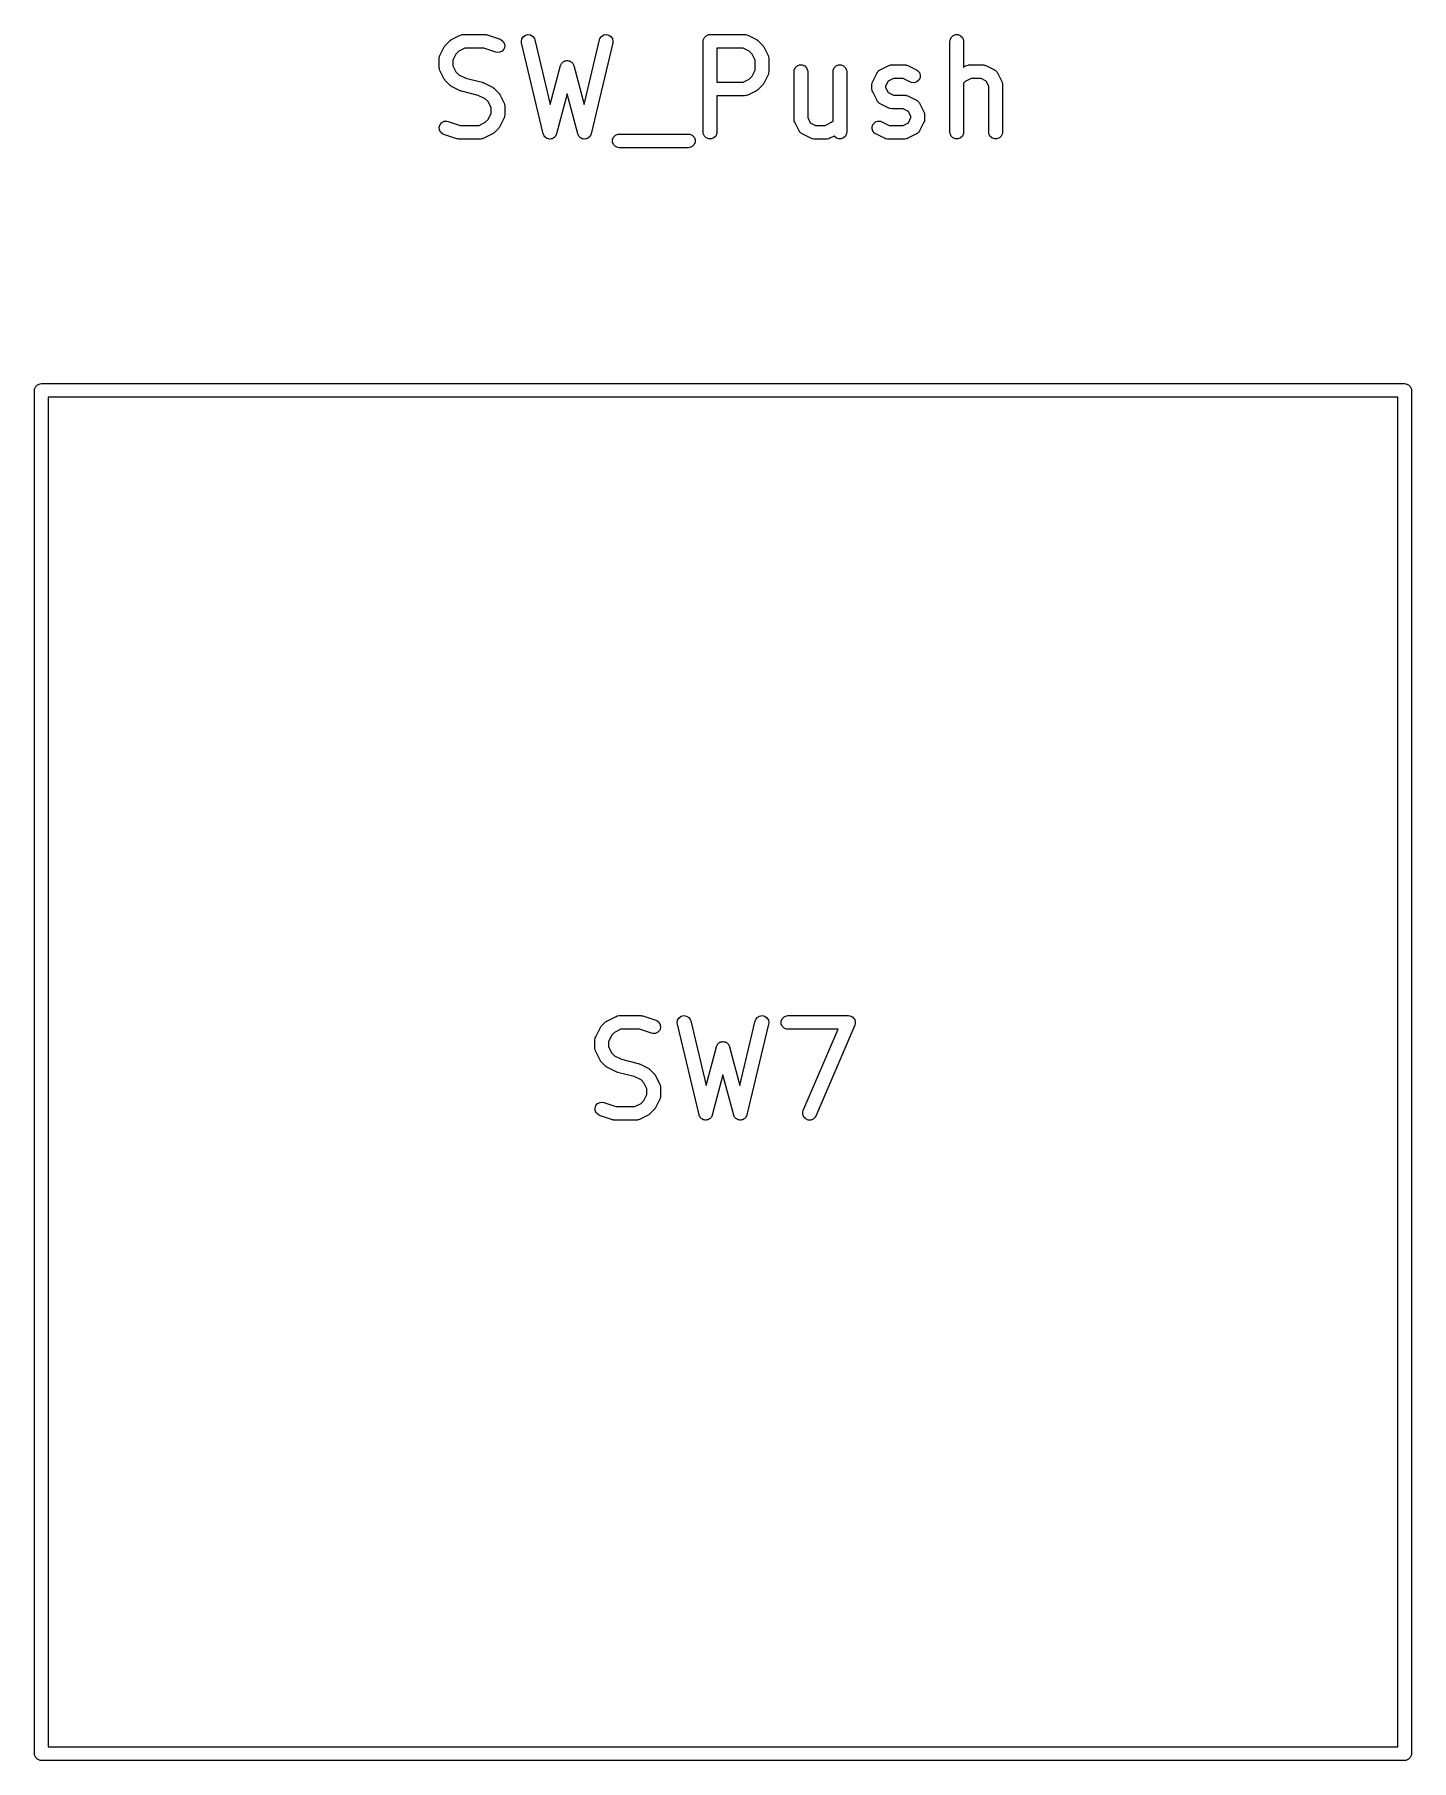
# Model space of a CAD drawing. Header units: millimetres. Extents: x 100.1 to 179.9, y -189 to -95.3.
# Drawn here: x 132.42 to 147.57, y -161.62 to -142.63 of the extents above; entities that cross this region are included whole.
import ezdxf

# ---------------------------------------------------------------- set-up
doc = ezdxf.new("R2010")
doc.units = ezdxf.units.MM
doc.layers.add('F.Fab', color=9, linetype='CONTINUOUS', true_color=0xafafaf)

msp = doc.modelspace()

# ---------------------------------------------------------------- linework, layer by layer
at = {"layer": 'F.Fab', "linetype": 'CONTINUOUS'}
for p, q in [((136.885299, -142.866754), (136.932918, -142.771516)), ((136.932918, -142.771516), (136.936882, -142.765216)), ((136.936882, -142.765216), (136.93764, -142.763389)), ((136.93764, -142.763389), (136.939328, -142.761332)), ((136.939328, -142.761332), (136.94075, -142.759073)), ((136.94075, -142.759073), (136.942248, -142.757773)), ((136.942248, -142.757773), (136.946967, -142.752024)), ((136.946967, -142.752024), (136.994586, -142.704405)), ((136.994586, -142.704405), (137.000335, -142.699686)), ((137.000335, -142.699686), (137.001635, -142.698188)), ((137.001635, -142.698188), (137.003894, -142.696766)), ((137.003894, -142.696766), (137.005951, -142.695078)), ((137.005951, -142.695078), (137.007778, -142.69432)), ((137.007778, -142.69432), (137.014078, -142.690356)), ((137.014078, -142.690356), (137.109316, -142.642737)), ((137.160562, -142.784819), (137.092046, -142.819077)), ((137.109316, -142.642737), (137.123047, -142.637482)), ((137.123047, -142.637482), (137.125736, -142.63729)), ((137.125736, -142.63729), (137.128225, -142.63626)), ((137.128225, -142.63626), (137.142857, -142.634819)), ((137.142857, -142.634819), (137.380952, -142.634819)), ((137.368782, -142.784819), (137.160562, -142.784819)), ((137.500091, -142.828589), (137.368782, -142.784819)), ((137.380952, -142.634819), (137.388357, -142.635548)), ((137.388357, -142.635548), (137.390332, -142.635408)), ((137.390332, -142.635408), (137.392929, -142.635998)), ((137.392929, -142.635998), (137.395584, -142.63626)), ((137.395584, -142.63626), (137.397415, -142.637018)), ((137.397415, -142.637018), (137.404669, -142.638668)), ((137.404669, -142.638668), (137.547526, -142.686287)), ((137.547526, -142.686287), (137.560951, -142.692281)), ((137.560951, -142.692281), (137.583058, -142.711455)), ((137.588966, -142.79458), (137.569792, -142.816688)), ((137.583058, -142.711455), (137.596145, -142.737628)), ((137.59822, -142.766818), (137.588966, -142.79458)), ((137.596145, -142.737628), (137.59822, -142.766818)), ((137.782195, -142.712623), (137.786828, -142.683728)), ((137.784183, -142.727191), (137.782195, -142.712623)), ((138.022278, -143.727191), (137.784183, -142.727191)), ((137.786828, -142.683728), (137.802164, -142.658806)), ((137.802164, -142.658806), (137.825871, -142.641649)), ((137.825871, -142.641649), (137.854339, -142.634871)), ((137.854339, -142.634871), (137.883234, -142.639504)), ((137.883234, -142.639504), (137.908156, -142.65484)), ((137.908156, -142.65484), (137.925313, -142.678547)), ((137.925313, -142.678547), (137.930103, -142.692447)), ((137.930103, -142.692447), (138.099354, -143.403303)), ((138.472073, -143.403303), (138.641326, -142.692448)), ((138.787246, -142.727191), (138.54915, -143.727191)), ((138.641326, -142.692448), (138.646116, -142.678547)), ((138.646116, -142.678547), (138.663273, -142.65484)), ((138.663273, -142.65484), (138.688195, -142.639504)), ((138.688195, -142.639504), (138.71709, -142.634871)), ((138.71709, -142.634871), (138.745558, -142.64165)), ((138.745558, -142.64165), (138.769265, -142.658806)), ((138.769265, -142.658806), (138.784601, -142.683728)), ((138.784601, -142.683728), (138.789234, -142.712623)), ((138.789234, -142.712623), (138.787246, -142.727191)), ((139.782143, -142.709819), (139.783584, -142.695187)), ((139.782143, -143.709819), (139.782143, -142.709819)), ((139.783584, -142.695187), (139.794783, -142.668151)), ((139.794783, -142.668151), (139.815475, -142.647459)), ((139.815475, -142.647459), (139.842511, -142.63626)), ((139.842511, -142.63626), (139.857143, -142.634819)), ((139.857143, -142.634819), (140.238095, -142.634819)), ((140.22039, -142.784819), (139.932143, -142.784819)), ((139.932143, -142.784819), (139.932143, -143.158628)), ((140.288906, -142.819077), (140.22039, -142.784819)), ((140.238095, -142.634819), (140.252727, -142.63626)), ((140.252727, -142.63626), (140.255216, -142.637291)), ((140.255216, -142.637291), (140.257904, -142.637482)), ((140.257904, -142.637482), (140.271636, -142.642737)), ((140.271636, -142.642737), (140.366874, -142.690356)), ((140.366874, -142.690356), (140.373173, -142.69432)), ((140.373173, -142.69432), (140.375001, -142.695078)), ((140.375001, -142.695078), (140.377057, -142.696766)), ((140.377057, -142.696766), (140.379317, -142.698188)), ((140.379317, -142.698188), (140.380616, -142.699686)), ((140.380616, -142.699686), (140.386366, -142.704405)), ((140.386366, -142.704405), (140.433985, -142.752024)), ((140.433985, -142.752024), (140.438703, -142.757773)), ((140.438703, -142.757773), (140.440202, -142.759073)), ((140.440202, -142.759073), (140.441623, -142.761332)), ((140.441623, -142.761332), (140.443312, -142.763389)), ((140.443312, -142.763389), (140.444069, -142.765216)), ((140.444069, -142.765216), (140.448034, -142.771516)), ((140.448034, -142.771516), (140.495653, -142.866754)), ((142.496429, -142.709819), (142.49787, -142.695187)), ((142.496429, -143.709819), (142.496429, -142.709819)), ((142.49787, -142.695187), (142.509069, -142.668151)), ((142.509069, -142.668151), (142.529761, -142.647459)), ((142.529761, -142.647459), (142.556797, -142.63626)), ((142.556797, -142.63626), (142.586061, -142.63626)), ((142.586061, -142.63626), (142.613097, -142.647459)), ((142.613097, -142.647459), (142.633789, -142.668151)), ((142.633789, -142.668151), (142.644988, -142.695187)), ((142.644988, -142.695187), (142.646429, -142.709819)), ((142.646429, -142.709819), (142.646429, -142.993228)), ((136.877381, -142.900295), (136.878822, -142.885663)), ((136.877381, -142.995533), (136.877381, -142.900295)), ((136.878822, -143.010165), (136.877381, -142.995533)), ((136.878822, -142.885663), (136.879853, -142.883173)), ((136.879853, -142.883173), (136.880044, -142.880486)), ((136.880044, -142.880486), (136.885299, -142.866754)), ((137.061639, -142.849484), (137.027381, -142.918)), ((137.027381, -142.918), (137.027381, -142.977828)), ((137.027381, -142.977828), (137.061639, -143.046344)), ((137.092046, -142.819077), (137.061639, -142.849484)), ((137.514428, -142.831849), (137.500091, -142.828589)), ((137.543618, -142.829774), (137.514428, -142.831849)), ((137.569792, -142.816688), (137.543618, -142.829774)), ((138.099354, -143.403303), (138.213246, -142.976208)), ((138.213246, -142.976208), (138.214531, -142.972779)), ((138.214531, -142.972779), (138.214723, -142.97134)), ((138.214723, -142.97134), (138.215712, -142.96963)), ((138.215712, -142.96963), (138.218409, -142.962441)), ((138.218409, -142.962441), (138.224426, -142.95458)), ((138.224426, -142.95458), (138.229385, -142.946015)), ((138.229385, -142.946015), (138.233242, -142.943062)), ((138.233242, -142.943062), (138.236196, -142.939204)), ((138.236196, -142.939204), (138.244763, -142.934243)), ((138.244763, -142.934243), (138.252623, -142.928228)), ((138.252623, -142.928228), (138.257315, -142.926976)), ((138.257315, -142.926976), (138.261521, -142.924542)), ((138.261521, -142.924542), (138.271338, -142.923237)), ((138.271338, -142.923237), (138.280899, -142.920688)), ((138.280899, -142.920688), (138.285711, -142.921327)), ((138.285711, -142.921327), (138.29053, -142.920687)), ((138.29053, -142.920687), (138.3001, -142.923239)), ((138.3001, -142.923239), (138.309907, -142.924542)), ((138.309907, -142.924542), (138.314108, -142.926974)), ((138.314108, -142.926974), (138.318805, -142.928227)), ((138.318805, -142.928227), (138.326667, -142.934245)), ((138.326667, -142.934245), (138.335232, -142.939204)), ((138.335232, -142.939204), (138.338184, -142.943061)), ((138.338184, -142.943061), (138.342043, -142.946015)), ((138.342043, -142.946015), (138.347004, -142.954583)), ((138.347004, -142.954583), (138.353019, -142.962442)), ((138.353019, -142.962442), (138.355713, -142.969626)), ((138.355713, -142.969626), (138.356705, -142.971339)), ((138.356705, -142.971339), (138.356896, -142.97278)), ((138.356896, -142.97278), (138.358182, -142.976208)), ((138.358182, -142.976208), (138.472073, -143.403303)), ((140.319313, -142.849484), (140.288906, -142.819077)), ((140.353571, -142.918), (140.319313, -142.849484)), ((140.353571, -143.025447), (140.353571, -142.918)), ((140.495653, -142.866754), (140.500908, -142.880485)), ((140.500908, -142.880485), (140.501099, -142.883174)), ((140.501099, -142.883174), (140.50213, -142.885663)), ((140.50213, -142.885663), (140.503571, -142.900295)), ((140.503571, -142.900295), (140.503571, -143.043152)), ((140.794783, -143.001484), (140.815475, -142.980792)), ((140.815475, -142.980792), (140.842511, -142.969593)), ((140.842511, -142.969593), (140.871775, -142.969593)), ((140.871775, -142.969593), (140.898811, -142.980792)), ((140.898811, -142.980792), (140.919503, -143.001484)), ((141.223354, -143.001484), (141.244046, -142.980792)), ((141.244046, -142.980792), (141.271082, -142.969593)), ((141.271082, -142.969593), (141.300346, -142.969593)), ((141.300346, -142.969593), (141.327382, -142.980792)), ((141.327382, -142.980792), (141.348074, -143.001484)), ((141.728364, -143.023689), (141.823602, -142.97607)), ((141.823602, -142.97607), (141.837333, -142.970815)), ((141.837333, -142.970815), (141.840022, -142.970623)), ((141.840022, -142.970623), (141.842511, -142.969593)), ((141.842511, -142.969593), (141.857143, -142.968152)), ((141.857143, -142.968152), (142, -142.968152)), ((142, -142.968152), (142.014632, -142.969593)), ((142.014632, -142.969593), (142.017121, -142.970624)), ((142.017121, -142.970624), (142.019809, -142.970815)), ((142.019809, -142.970815), (142.033541, -142.97607)), ((142.033541, -142.97607), (142.128779, -143.023689)), ((142.646429, -142.993228), (142.680745, -142.97607)), ((142.680745, -142.97607), (142.694476, -142.970815)), ((142.694476, -142.970815), (142.697165, -142.970623)), ((142.697165, -142.970623), (142.699654, -142.969593)), ((142.699654, -142.969593), (142.714286, -142.968152)), ((142.714286, -142.968152), (142.857143, -142.968152)), ((142.857143, -142.968152), (142.871775, -142.969593)), ((142.871775, -142.969593), (142.874264, -142.970624)), ((142.874264, -142.970624), (142.876952, -142.970815)), ((142.876952, -142.970815), (142.890684, -142.97607)), ((142.890684, -142.97607), (142.985922, -143.023689)), ((136.879853, -143.012654), (136.878822, -143.010165)), ((136.880044, -143.015342), (136.879853, -143.012654)), ((136.885299, -143.029074), (136.880044, -143.015342)), ((136.932918, -143.124312), (136.885299, -143.029074)), ((136.936882, -143.130611), (136.932918, -143.124312)), ((136.93764, -143.132439), (136.936882, -143.130611)), ((136.939328, -143.134495), (136.93764, -143.132439)), ((136.94075, -143.136755), (136.939328, -143.134495)), ((136.942248, -143.138054), (136.94075, -143.136755)), ((136.946967, -143.143804), (136.942248, -143.138054)), ((136.994586, -143.191423), (136.946967, -143.143804)), ((137.061639, -143.046344), (137.092046, -143.076751)), ((137.092046, -143.076751), (137.169033, -143.115244)), ((137.169033, -143.115244), (137.351523, -143.160867)), ((137.351523, -143.160867), (137.352602, -143.161252)), ((137.352602, -143.161252), (137.353142, -143.161291)), ((137.353142, -143.161291), (137.359223, -143.163618)), ((137.359223, -143.163618), (137.365369, -143.165814)), ((137.365369, -143.165814), (137.365804, -143.166136)), ((137.365804, -143.166136), (137.366874, -143.166546)), ((137.366874, -143.166546), (137.462112, -143.214165)), ((139.932143, -143.158628), (140.22039, -143.158628)), ((140.22039, -143.158628), (140.288906, -143.12437)), ((140.288906, -143.12437), (140.319313, -143.093963)), ((140.319313, -143.093963), (140.353571, -143.025447)), ((140.438703, -143.185673), (140.433985, -143.191423)), ((140.440202, -143.184374), (140.438703, -143.185673)), ((140.441623, -143.182114), (140.440202, -143.184374)), ((140.443312, -143.180058), (140.441623, -143.182114)), ((140.444069, -143.17823), (140.443312, -143.180058)), ((140.448034, -143.171931), (140.444069, -143.17823)), ((140.495653, -143.076693), (140.448034, -143.171931)), ((140.500908, -143.062962), (140.495653, -143.076693)), ((140.501099, -143.060272), (140.500908, -143.062962)), ((140.50213, -143.057784), (140.501099, -143.060272)), ((140.503571, -143.043152), (140.50213, -143.057784)), ((140.782143, -143.043152), (140.783584, -143.02852)), ((140.782143, -143.566961), (140.782143, -143.043152)), ((140.783584, -143.02852), (140.794783, -143.001484)), ((140.919503, -143.001484), (140.930702, -143.02852)), ((140.930702, -143.02852), (140.932143, -143.043152)), ((140.932143, -143.043152), (140.932143, -143.549256)), ((141.210714, -143.043152), (141.212155, -143.02852)), ((141.210714, -143.583514), (141.210714, -143.043152)), ((141.212155, -143.02852), (141.223354, -143.001484)), ((141.348074, -143.001484), (141.359273, -143.02852)), ((141.359273, -143.02852), (141.360714, -143.043152)), ((141.360714, -143.043152), (141.360714, -143.709819)), ((141.639286, -143.186009), (141.640727, -143.171377)), ((141.640727, -143.171377), (141.641758, -143.168887)), ((141.641758, -143.168887), (141.641949, -143.1662)), ((141.641949, -143.1662), (141.647204, -143.152468)), ((141.647204, -143.152468), (141.694823, -143.05723)), ((141.694823, -143.05723), (141.696363, -143.054782)), ((141.696363, -143.054782), (141.696748, -143.053629)), ((141.696748, -143.053629), (141.697993, -143.052192)), ((141.697993, -143.052192), (141.702655, -143.044787)), ((141.702655, -143.044787), (141.709759, -143.038625)), ((141.709759, -143.038625), (141.715921, -143.031521)), ((141.715921, -143.031521), (141.723326, -143.026859)), ((141.723326, -143.026859), (141.724763, -143.025614)), ((141.724763, -143.025614), (141.725916, -143.025229)), ((141.725916, -143.025229), (141.728364, -143.023689)), ((141.817806, -143.146672), (141.789286, -143.203714)), ((141.874848, -143.118152), (141.817806, -143.146672)), ((141.982295, -143.118152), (141.874848, -143.118152)), ((142.061697, -143.157853), (141.982295, -143.118152)), ((142.075428, -143.163108), (142.061697, -143.157853)), ((142.104618, -143.165182), (142.075428, -143.163108)), ((142.13238, -143.155928), (142.104618, -143.165182)), ((142.128779, -143.023689), (142.141222, -143.031521)), ((142.154487, -143.136755), (142.13238, -143.155928)), ((142.141222, -143.031521), (142.160395, -143.053629)), ((142.167575, -143.11058), (142.154487, -143.136755)), ((142.160395, -143.053629), (142.169649, -143.08139)), ((142.169649, -143.08139), (142.167575, -143.11058)), ((142.663475, -143.15241), (142.646429, -143.169456)), ((142.646429, -143.169456), (142.646429, -143.709819)), ((142.731991, -143.118152), (142.663475, -143.15241)), ((142.839438, -143.118152), (142.731991, -143.118152)), ((142.896479, -143.146672), (142.839438, -143.118152)), ((142.925, -143.203714), (142.896479, -143.146672)), ((142.985922, -143.023689), (142.988369, -143.025229)), ((142.988369, -143.025229), (142.989523, -143.025614)), ((142.989523, -143.025614), (142.990959, -143.026859)), ((142.990959, -143.026859), (142.998365, -143.031521)), ((142.998365, -143.031521), (143.004526, -143.038625)), ((143.004526, -143.038625), (143.011631, -143.044787)), ((143.011631, -143.044787), (143.016292, -143.052192)), ((143.016292, -143.052192), (143.017538, -143.053629)), ((143.017538, -143.053629), (143.017922, -143.054782)), ((143.017922, -143.054782), (143.019463, -143.05723)), ((143.019463, -143.05723), (143.067082, -143.152468)), ((143.067082, -143.152468), (143.072337, -143.166199)), ((143.072337, -143.166199), (143.072528, -143.168888)), ((143.072528, -143.168888), (143.073559, -143.171377)), ((143.073559, -143.171377), (143.075, -143.186009)), ((137.000335, -143.196141), (136.994586, -143.191423)), ((137.001635, -143.19764), (137.000335, -143.196141)), ((137.003894, -143.199061), (137.001635, -143.19764)), ((137.005951, -143.20075), (137.003894, -143.199061)), ((137.007778, -143.201507), (137.005951, -143.20075)), ((137.014078, -143.205472), (137.007778, -143.201507)), ((137.109316, -143.253091), (137.014078, -143.205472)), ((137.110385, -143.2535), (137.109316, -143.253091)), ((137.110821, -143.253823), (137.110385, -143.2535)), ((137.116957, -143.256015), (137.110821, -143.253823)), ((137.123047, -143.258346), (137.116957, -143.256015)), ((137.123587, -143.258384), (137.123047, -143.258346)), ((137.124667, -143.25877), (137.123587, -143.258384)), ((137.307157, -143.304392), (137.124667, -143.25877)), ((137.384144, -143.342886), (137.307157, -143.304392)), ((137.414551, -143.373293), (137.384144, -143.342886)), ((137.448809, -143.441809), (137.414551, -143.373293)), ((137.462112, -143.214165), (137.468411, -143.218129)), ((137.468411, -143.218129), (137.470239, -143.218887)), ((137.470239, -143.218887), (137.472295, -143.220575)), ((137.472295, -143.220575), (137.474555, -143.221997)), ((137.474555, -143.221997), (137.475854, -143.223495)), ((137.475854, -143.223495), (137.481604, -143.228214)), ((137.481604, -143.228214), (137.529223, -143.275833)), ((137.529223, -143.275833), (137.533941, -143.281582)), ((137.533941, -143.281582), (137.53544, -143.282882)), ((137.53544, -143.282882), (137.536861, -143.285141)), ((137.536861, -143.285141), (137.53855, -143.287198)), ((137.53855, -143.287198), (137.539307, -143.289025)), ((137.539307, -143.289025), (137.543272, -143.295325)), ((137.543272, -143.295325), (137.590891, -143.390563)), ((138.285713, -143.286613), (138.167706, -143.729144)), ((138.403722, -143.729144), (138.285713, -143.286613)), ((140.238095, -143.308628), (139.932143, -143.308628)), ((139.932143, -143.308628), (139.932143, -143.709819)), ((140.252727, -143.307187), (140.238095, -143.308628)), ((140.255216, -143.306155), (140.252727, -143.307187)), ((140.257904, -143.305965), (140.255216, -143.306155)), ((140.271636, -143.30071), (140.257904, -143.305965)), ((140.366874, -143.253091), (140.271636, -143.30071)), ((140.373173, -143.249126), (140.366874, -143.253091)), ((140.375001, -143.248369), (140.373173, -143.249126)), ((140.377057, -143.24668), (140.375001, -143.248369)), ((140.379317, -143.245259), (140.377057, -143.24668)), ((140.380616, -143.24376), (140.379317, -143.245259)), ((140.386366, -143.239042), (140.380616, -143.24376)), ((140.433985, -143.191423), (140.386366, -143.239042)), ((141.639286, -143.233628), (141.639286, -143.186009)), ((141.640727, -143.24826), (141.639286, -143.233628)), ((141.641758, -143.250749), (141.640727, -143.24826)), ((141.641949, -143.253437), (141.641758, -143.250749)), ((141.647204, -143.267169), (141.641949, -143.253437)), ((141.694823, -143.362407), (141.647204, -143.267169)), ((141.696363, -143.364854), (141.694823, -143.362407)), ((141.696748, -143.366008), (141.696363, -143.364854)), ((141.697993, -143.367444), (141.696748, -143.366008)), ((141.702655, -143.37485), (141.697993, -143.367444)), ((141.709759, -143.381011), (141.702655, -143.37485)), ((141.789286, -143.203714), (141.789286, -143.215923)), ((141.789286, -143.215923), (141.817806, -143.272964)), ((141.817806, -143.272964), (141.874848, -143.301485)), ((141.874848, -143.301485), (142, -143.301485)), ((142, -143.301485), (142.014632, -143.302926)), ((142.014632, -143.302926), (142.017121, -143.303957)), ((142.017121, -143.303957), (142.019809, -143.304148)), ((142.019809, -143.304148), (142.033541, -143.309403)), ((142.033541, -143.309403), (142.128779, -143.357022)), ((142.128779, -143.357022), (142.131226, -143.358562)), ((142.131226, -143.358562), (142.13238, -143.358947)), ((142.13238, -143.358947), (142.133816, -143.360192)), ((142.133816, -143.360192), (142.141222, -143.364854)), ((142.141222, -143.364854), (142.147383, -143.371958)), ((142.147383, -143.371958), (142.154488, -143.37812)), ((142.925, -143.709819), (142.925, -143.203714)), ((143.075, -143.186009), (143.075, -143.709819)), ((137.41455, -143.570153), (137.448809, -143.501637)), ((137.448809, -143.501637), (137.448809, -143.441809)), ((137.590891, -143.552883), (137.543272, -143.648121)), ((137.590891, -143.390563), (137.596146, -143.404294)), ((137.596146, -143.539152), (137.590891, -143.552883)), ((137.596146, -143.404294), (137.596337, -143.406983)), ((137.596337, -143.536462), (137.596146, -143.539152)), ((137.596337, -143.406983), (137.597368, -143.409472)), ((137.597368, -143.533974), (137.596337, -143.536462)), ((137.597368, -143.409472), (137.598809, -143.424104)), ((137.598809, -143.519342), (137.597368, -143.533974)), ((137.598809, -143.424104), (137.598809, -143.519342)), ((140.932143, -143.549256), (140.960663, -143.606298)), ((141.715921, -143.388116), (141.709759, -143.381011)), ((141.723326, -143.392777), (141.715921, -143.388116)), ((141.724763, -143.394023), (141.723326, -143.392777)), ((141.725916, -143.394407), (141.724763, -143.394023)), ((141.728364, -143.395948), (141.725916, -143.394407)), ((141.823602, -143.443567), (141.728364, -143.395948)), ((141.837333, -143.448822), (141.823602, -143.443567)), ((141.840022, -143.449013), (141.837333, -143.448822)), ((141.842511, -143.450044), (141.840022, -143.449013)), ((141.857143, -143.451485), (141.842511, -143.450044)), ((141.982295, -143.451485), (141.857143, -143.451485)), ((142.039336, -143.480005), (141.982295, -143.451485)), ((142.067857, -143.537047), (142.039336, -143.480005)), ((142.039336, -143.606298), (142.067857, -143.549256)), ((142.067857, -143.549256), (142.067857, -143.537047)), ((142.154488, -143.37812), (142.159149, -143.385525)), ((142.159149, -143.385525), (142.160395, -143.386962)), ((142.160395, -143.386962), (142.160779, -143.388115)), ((142.160779, -143.388115), (142.16232, -143.390563)), ((142.16232, -143.390563), (142.209939, -143.485801)), ((142.209939, -143.485801), (142.215194, -143.499532)), ((142.215194, -143.499532), (142.215385, -143.502221)), ((142.215385, -143.502221), (142.216416, -143.50471)), ((142.216416, -143.50471), (142.217857, -143.519342)), ((142.217857, -143.519342), (142.217857, -143.566961)), ((136.87797, -143.65282), (136.887224, -143.625057)), ((136.880045, -143.68201), (136.87797, -143.65282)), ((136.893131, -143.708183), (136.880045, -143.68201)), ((136.887224, -143.625057), (136.906398, -143.60295)), ((136.915238, -143.727357), (136.893131, -143.708183)), ((136.906398, -143.60295), (136.932571, -143.589864)), ((136.928664, -143.733351), (136.915238, -143.727357)), ((137.07152, -143.78097), (136.928664, -143.733351)), ((136.932571, -143.589864), (136.961761, -143.587789)), ((136.961761, -143.587789), (136.976098, -143.591049)), ((136.976098, -143.591049), (137.107408, -143.634819)), ((137.107408, -143.634819), (137.315628, -143.634819)), ((137.315628, -143.634819), (137.384143, -143.600561)), ((137.462112, -143.729282), (137.366874, -143.776901)), ((137.384143, -143.600561), (137.41455, -143.570153)), ((137.468411, -143.725317), (137.462112, -143.729282)), ((137.470239, -143.72456), (137.468411, -143.725317)), ((137.472295, -143.722872), (137.470239, -143.72456)), ((137.474555, -143.72145), (137.472295, -143.722872)), ((137.475855, -143.71995), (137.474555, -143.72145)), ((137.481605, -143.715232), (137.475855, -143.71995)), ((137.529223, -143.667613), (137.481605, -143.715232)), ((137.533941, -143.661863), (137.529223, -143.667613)), ((137.53544, -143.660564), (137.533941, -143.661863)), ((137.536861, -143.658305), (137.53544, -143.660564)), ((137.538551, -143.656247), (137.536861, -143.658305)), ((137.539308, -143.654417), (137.538551, -143.656247)), ((137.543272, -143.648121), (137.539308, -143.654417)), ((138.024007, -143.73221), (138.022278, -143.727191)), ((138.024247, -143.734012), (138.024007, -143.73221)), ((138.025189, -143.73564), (138.024247, -143.734012)), ((138.027068, -143.741091), (138.025189, -143.73564)), ((138.033454, -143.749915), (138.027068, -143.741091)), ((138.038909, -143.759337), (138.033454, -143.749915)), ((138.155924, -143.751556), (138.150217, -143.760832)), ((138.162543, -143.74291), (138.155924, -143.751556)), ((138.164568, -143.73751), (138.162543, -143.74291)), ((138.165553, -143.73591), (138.164568, -143.73751)), ((138.16584, -143.734118), (138.165553, -143.73591)), ((138.167706, -143.729144), (138.16584, -143.734118)), ((138.405587, -143.734119), (138.403722, -143.729144)), ((138.405875, -143.73591), (138.405587, -143.734119)), ((138.406859, -143.737509), (138.405875, -143.73591)), ((138.408885, -143.742911), (138.406859, -143.737509)), ((138.415505, -143.751559), (138.408885, -143.742911)), ((138.421211, -143.760832), (138.415505, -143.751559)), ((138.537974, -143.749914), (138.532519, -143.759337)), ((138.54436, -143.741091), (138.537974, -143.749914)), ((138.546237, -143.735642), (138.54436, -143.741091)), ((138.547181, -143.734013), (138.546237, -143.735642)), ((138.54742, -143.732209), (138.547181, -143.734013)), ((138.54915, -143.727191), (138.54742, -143.732209)), ((138.794783, -143.763389), (138.815475, -143.742697)), ((138.815475, -143.742697), (138.842511, -143.731498)), ((138.842511, -143.731498), (138.857143, -143.730057)), ((138.857143, -143.730057), (139.619047, -143.730057)), ((139.619047, -143.730057), (139.633679, -143.731498)), ((139.633679, -143.731498), (139.660715, -143.742697)), ((139.660715, -143.742697), (139.681407, -143.763389)), ((139.783584, -143.724451), (139.782143, -143.709819)), ((139.794783, -143.751487), (139.783584, -143.724451)), ((139.815475, -143.772179), (139.794783, -143.751487)), ((139.919503, -143.751487), (139.898811, -143.772179)), ((139.930702, -143.724451), (139.919503, -143.751487)), ((139.932143, -143.709819), (139.930702, -143.724451)), ((140.783584, -143.581593), (140.782143, -143.566961)), ((140.784615, -143.584082), (140.783584, -143.581593)), ((140.784806, -143.58677), (140.784615, -143.584082)), ((140.790061, -143.600502), (140.784806, -143.58677)), ((140.83768, -143.695741), (140.790061, -143.600502)), ((140.83922, -143.698187), (140.83768, -143.695741)), ((140.839605, -143.699342), (140.83922, -143.698187)), ((140.840851, -143.700779), (140.839605, -143.699342)), ((140.845512, -143.708183), (140.840851, -143.700779)), ((140.852614, -143.714342), (140.845512, -143.708183)), ((140.858778, -143.72145), (140.852614, -143.714342)), ((140.866183, -143.726111), (140.858778, -143.72145)), ((140.86762, -143.727357), (140.866183, -143.726111)), ((140.868773, -143.727741), (140.86762, -143.727357)), ((140.871221, -143.729282), (140.868773, -143.727741)), ((140.966459, -143.776901), (140.871221, -143.729282)), ((140.960663, -143.606298), (141.017705, -143.634819)), ((141.017705, -143.634819), (141.125152, -143.634819)), ((141.125152, -143.634819), (141.193667, -143.600561)), ((141.224644, -143.752777), (141.176398, -143.776901)), ((141.193667, -143.600561), (141.210714, -143.583514)), ((141.244046, -143.772179), (141.224644, -143.752777)), ((141.348074, -143.751487), (141.327382, -143.772179)), ((141.359273, -143.724451), (141.348074, -143.751487)), ((141.360714, -143.709819), (141.359273, -143.724451)), ((141.639875, -143.671581), (141.641949, -143.642391)), ((141.649129, -143.699342), (141.639875, -143.671581)), ((141.641949, -143.642391), (141.655036, -143.616216)), ((141.668302, -143.72145), (141.649129, -143.699342)), ((141.655036, -143.616216), (141.677144, -143.597043)), ((141.680745, -143.729282), (141.668302, -143.72145)), ((141.677144, -143.597043), (141.704905, -143.587789)), ((141.775983, -143.776901), (141.680745, -143.729282)), ((141.704905, -143.587789), (141.734095, -143.589863)), ((141.734095, -143.589863), (141.747827, -143.595118)), ((141.747827, -143.595118), (141.827229, -143.634819)), ((141.827229, -143.634819), (141.982295, -143.634819)), ((141.982295, -143.634819), (142.039336, -143.606298)), ((142.128779, -143.729282), (142.033541, -143.776901)), ((142.131226, -143.727741), (142.128779, -143.729282)), ((142.13238, -143.727357), (142.131226, -143.727741)), ((142.133816, -143.726111), (142.13238, -143.727357)), ((142.141222, -143.72145), (142.133816, -143.726111)), ((142.147383, -143.714345), (142.141222, -143.72145)), ((142.154488, -143.708184), (142.147383, -143.714345)), ((142.159149, -143.700778), (142.154488, -143.708184)), ((142.160395, -143.699342), (142.159149, -143.700778)), ((142.160779, -143.698188), (142.160395, -143.699342)), ((142.16232, -143.695741), (142.160779, -143.698188)), ((142.209939, -143.600502), (142.16232, -143.695741)), ((142.215194, -143.58677), (142.209939, -143.600502)), ((142.215384, -143.584082), (142.215194, -143.58677)), ((142.216416, -143.581593), (142.215384, -143.584082)), ((142.217857, -143.566961), (142.216416, -143.581593)), ((142.49787, -143.724451), (142.496429, -143.709819)), ((142.509069, -143.751487), (142.49787, -143.724451)), ((142.529761, -143.772179), (142.509069, -143.751487)), ((142.633789, -143.751487), (142.613097, -143.772179)), ((142.644988, -143.724451), (142.633789, -143.751487)), ((142.646429, -143.709819), (142.644988, -143.724451)), ((142.926441, -143.724451), (142.925, -143.709819)), ((142.93764, -143.751487), (142.926441, -143.724451)), ((142.958332, -143.772179), (142.93764, -143.751487)), ((143.06236, -143.751487), (143.041668, -143.772179)), ((143.073559, -143.724451), (143.06236, -143.751487)), ((143.075, -143.709819), (143.073559, -143.724451)), ((137.078775, -143.782619), (137.07152, -143.78097)), ((137.080606, -143.783378), (137.078775, -143.782619)), ((137.083259, -143.783639), (137.080606, -143.783378)), ((137.085857, -143.78423), (137.083259, -143.783639)), ((137.087831, -143.784089), (137.085857, -143.78423)), ((137.095238, -143.784819), (137.087831, -143.784089)), ((137.333333, -143.784819), (137.095238, -143.784819)), ((137.347965, -143.783378), (137.333333, -143.784819)), ((137.350454, -143.782346), (137.347965, -143.783378)), ((137.353142, -143.782156), (137.350454, -143.782346)), ((137.366874, -143.776901), (137.353142, -143.782156)), ((138.041966, -143.761677), (138.038909, -143.759337)), ((138.044225, -143.764798), (138.041966, -143.761677)), ((138.0535, -143.770505), (138.044225, -143.764798)), ((138.062147, -143.777124), (138.0535, -143.770505)), ((138.065867, -143.778116), (138.062147, -143.777124)), ((138.069147, -143.780134), (138.065867, -143.778116)), ((138.079901, -143.781858), (138.069147, -143.780134)), ((138.090423, -143.784664), (138.079901, -143.781858)), ((138.094238, -143.784157), (138.090423, -143.784664)), ((138.098042, -143.784767), (138.094238, -143.784157)), ((138.10864, -143.782243), (138.098042, -143.784767)), ((138.119431, -143.78081), (138.10864, -143.782243)), ((138.122762, -143.778881), (138.119431, -143.78081)), ((138.12651, -143.777989), (138.122762, -143.778881)), ((138.135334, -143.771602), (138.12651, -143.777989)), ((138.144756, -143.766148), (138.135334, -143.771602)), ((138.147096, -143.76309), (138.144756, -143.766148)), ((138.150217, -143.760832), (138.147096, -143.76309)), ((138.424331, -143.76309), (138.421211, -143.760832)), ((138.426672, -143.766148), (138.424331, -143.76309)), ((138.436093, -143.771602), (138.426672, -143.766148)), ((138.444918, -143.777989), (138.436093, -143.771602)), ((138.448665, -143.778881), (138.444918, -143.777989)), ((138.451997, -143.78081), (138.448665, -143.778881)), ((138.46279, -143.782244), (138.451997, -143.78081)), ((138.473386, -143.784767), (138.46279, -143.782244)), ((138.477187, -143.784157), (138.473386, -143.784767)), ((138.481006, -143.784665), (138.477187, -143.784157)), ((138.491537, -143.781856), (138.481006, -143.784665)), ((138.502281, -143.780134), (138.491537, -143.781856)), ((138.505557, -143.778118), (138.502281, -143.780134)), ((138.509281, -143.777125), (138.505557, -143.778118)), ((138.517931, -143.770503), (138.509281, -143.777125)), ((138.527203, -143.764798), (138.517931, -143.770503)), ((138.529461, -143.761677), (138.527203, -143.764798)), ((138.532519, -143.759337), (138.529461, -143.761677)), ((138.783584, -143.790425), (138.794783, -143.763389)), ((138.783584, -143.819689), (138.783584, -143.790425)), ((138.794783, -143.846725), (138.783584, -143.819689)), ((138.815475, -143.867417), (138.794783, -143.846725)), ((138.842511, -143.878616), (138.815475, -143.867417)), ((138.857143, -143.880057), (138.842511, -143.878616)), ((139.619047, -143.880057), (138.857143, -143.880057)), ((139.633679, -143.878616), (139.619047, -143.880057)), ((139.660715, -143.867417), (139.633679, -143.878616)), ((139.681407, -143.846725), (139.660715, -143.867417)), ((139.681407, -143.763389), (139.692606, -143.790425)), ((139.692606, -143.819689), (139.681407, -143.846725)), ((139.692606, -143.790425), (139.692606, -143.819689)), ((139.842511, -143.783378), (139.815475, -143.772179)), ((139.871775, -143.783378), (139.842511, -143.783378)), ((139.898811, -143.772179), (139.871775, -143.783378)), ((140.98019, -143.782156), (140.966459, -143.776901)), ((140.982879, -143.782347), (140.98019, -143.782156)), ((140.985368, -143.783378), (140.982879, -143.782347)), ((141, -143.784819), (140.985368, -143.783378)), ((141.142857, -143.784819), (141, -143.784819)), ((141.157489, -143.783378), (141.142857, -143.784819)), ((141.159978, -143.782346), (141.157489, -143.783378)), ((141.162666, -143.782156), (141.159978, -143.782346)), ((141.176398, -143.776901), (141.162666, -143.782156)), ((141.271082, -143.783378), (141.244046, -143.772179)), ((141.300346, -143.783378), (141.271082, -143.783378)), ((141.327382, -143.772179), (141.300346, -143.783378)), ((141.789714, -143.782156), (141.775983, -143.776901)), ((141.792403, -143.782347), (141.789714, -143.782156)), ((141.794892, -143.783378), (141.792403, -143.782347)), ((141.809524, -143.784819), (141.794892, -143.783378)), ((142, -143.784819), (141.809524, -143.784819)), ((142.014632, -143.783378), (142, -143.784819)), ((142.017121, -143.782346), (142.014632, -143.783378)), ((142.019809, -143.782156), (142.017121, -143.782346)), ((142.033541, -143.776901), (142.019809, -143.782156)), ((142.556797, -143.783378), (142.529761, -143.772179)), ((142.586061, -143.783378), (142.556797, -143.783378)), ((142.613097, -143.772179), (142.586061, -143.783378)), ((142.985368, -143.783378), (142.958332, -143.772179)), ((143.014632, -143.783378), (142.985368, -143.783378)), ((143.041668, -143.772179), (143.014632, -143.783378)), ((132.425, -146.55), (132.426441, -146.535368)), ((132.425, -161.55), (132.425, -146.55)), ((132.426441, -146.535368), (132.43764, -146.508332)), ((132.43764, -146.508332), (132.458332, -146.48764)), ((132.458332, -146.48764), (132.485368, -146.476441)), ((132.485368, -146.476441), (132.5, -146.475)), ((132.5, -146.475), (147.5, -146.475)), ((147.5, -146.475), (147.514632, -146.476441)), ((147.514632, -146.476441), (147.541668, -146.48764)), ((147.541668, -146.48764), (147.56236, -146.508332)), ((147.56236, -146.508332), (147.573559, -146.535368)), ((147.573559, -146.535368), (147.575, -146.55)), ((147.575, -146.55), (147.575, -161.55)), ((132.575, -146.625), (132.575, -161.475)), ((147.425, -146.625), (132.575, -146.625)), ((147.425, -161.475), (147.425, -146.625)), ((138.728364, -153.485356), (138.823602, -153.437737)), ((138.823602, -153.437737), (138.837333, -153.432482)), ((138.837333, -153.432482), (138.840022, -153.43229)), ((138.840022, -153.43229), (138.842511, -153.43126)), ((138.842511, -153.43126), (138.857143, -153.429819)), ((138.857143, -153.429819), (139.095238, -153.429819)), ((139.095238, -153.429819), (139.102643, -153.430548)), ((139.102643, -153.430548), (139.104618, -153.430408)), ((139.104618, -153.430408), (139.107215, -153.430998)), ((139.107215, -153.430998), (139.10987, -153.43126)), ((139.10987, -153.43126), (139.111701, -153.432018)), ((139.111701, -153.432018), (139.118955, -153.433668)), ((139.118955, -153.433668), (139.261812, -153.481287)), ((139.51645, -153.453806), (139.540157, -153.436649)), ((139.540157, -153.436649), (139.568625, -153.429871)), ((139.568625, -153.429871), (139.59752, -153.434504)), ((139.59752, -153.434504), (139.622442, -153.44984)), ((140.377559, -153.44984), (140.402481, -153.434504)), ((140.402481, -153.434504), (140.431376, -153.429871)), ((140.431376, -153.429871), (140.459844, -153.43665)), ((140.459844, -153.43665), (140.483551, -153.453806)), ((140.672618, -153.442459), (140.699654, -153.43126)), ((140.699654, -153.43126), (140.714286, -153.429819)), ((140.714286, -153.429819), (141.380952, -153.429819)), ((141.380952, -153.429819), (141.395584, -153.43126)), ((141.395584, -153.43126), (141.396014, -153.431438)), ((141.396014, -153.431438), (141.396479, -153.431444)), ((141.396479, -153.431444), (141.409485, -153.437018)), ((141.409485, -153.437018), (141.42262, -153.442459)), ((138.599585, -153.661754), (138.647204, -153.566516)), ((138.647204, -153.566516), (138.651168, -153.560216)), ((138.651168, -153.560216), (138.651926, -153.558389)), ((138.651926, -153.558389), (138.653614, -153.556332)), ((138.653614, -153.556332), (138.655036, -153.554073)), ((138.655036, -153.554073), (138.656534, -153.552773)), ((138.656534, -153.552773), (138.661253, -153.547024)), ((138.661253, -153.547024), (138.708872, -153.499405)), ((138.708872, -153.499405), (138.714621, -153.494686)), ((138.714621, -153.494686), (138.715921, -153.493188)), ((138.715921, -153.493188), (138.71818, -153.491766)), ((138.71818, -153.491766), (138.720237, -153.490078)), ((138.720237, -153.490078), (138.722064, -153.48932)), ((138.722064, -153.48932), (138.728364, -153.485356)), ((138.806332, -153.614077), (138.775925, -153.644484)), ((138.874848, -153.579819), (138.806332, -153.614077)), ((139.083068, -153.579819), (138.874848, -153.579819)), ((139.214377, -153.623589), (139.083068, -153.579819)), ((139.228714, -153.626849), (139.214377, -153.623589)), ((139.257904, -153.624774), (139.228714, -153.626849)), ((139.284078, -153.611688), (139.257904, -153.624774)), ((139.261812, -153.481287), (139.275237, -153.487281)), ((139.275237, -153.487281), (139.297344, -153.506455)), ((139.303252, -153.58958), (139.284078, -153.611688)), ((139.297344, -153.506455), (139.310431, -153.532628)), ((139.312506, -153.561818), (139.303252, -153.58958)), ((139.310431, -153.532628), (139.312506, -153.561818)), ((139.496481, -153.507623), (139.501114, -153.478728)), ((139.498469, -153.522191), (139.496481, -153.507623)), ((139.736564, -154.522191), (139.498469, -153.522191)), ((139.501114, -153.478728), (139.51645, -153.453806)), ((139.622442, -153.44984), (139.639599, -153.473547)), ((139.639599, -153.473547), (139.644389, -153.487447)), ((139.644389, -153.487447), (139.81364, -154.198303)), ((140.186359, -154.198303), (140.355612, -153.487448)), ((140.501532, -153.522191), (140.263436, -154.522191)), ((140.355612, -153.487448), (140.360402, -153.473547)), ((140.360402, -153.473547), (140.377559, -153.44984)), ((140.483551, -153.453806), (140.498887, -153.478728)), ((140.498887, -153.478728), (140.50352, -153.507623)), ((140.50352, -153.507623), (140.501532, -153.522191)), ((140.640727, -153.490187), (140.651926, -153.463151)), ((140.640727, -153.519451), (140.640727, -153.490187)), ((140.651926, -153.546487), (140.640727, -153.519451)), ((140.651926, -153.463151), (140.672618, -153.442459)), ((140.672618, -153.567179), (140.651926, -153.546487)), ((140.699654, -153.578378), (140.672618, -153.567179)), ((140.714286, -153.579819), (140.699654, -153.578378)), ((141.267211, -153.579819), (140.714286, -153.579819)), ((140.883445, -154.475275), (141.267211, -153.579819)), ((141.449888, -153.534363), (141.021317, -154.534363)), ((141.42262, -153.442459), (141.422949, -153.442788)), ((141.422949, -153.442788), (141.423377, -153.442972)), ((141.423377, -153.442972), (141.433272, -153.453111)), ((141.433272, -153.453111), (141.443312, -153.463151)), ((141.443312, -153.463151), (141.44349, -153.463581)), ((141.44349, -153.463581), (141.443816, -153.463915)), ((141.443816, -153.463915), (141.449089, -153.477097)), ((141.449089, -153.477097), (141.454511, -153.490187)), ((141.454327, -153.520347), (141.449888, -153.534363)), ((141.454332, -153.519881), (141.454327, -153.520347)), ((141.454511, -153.519451), (141.454332, -153.519881)), ((141.454511, -153.490187), (141.454511, -153.490652)), ((141.454511, -153.490652), (141.454684, -153.491085)), ((141.454684, -153.491085), (141.454511, -153.505265)), ((141.454511, -153.505265), (141.454511, -153.519451)), ((138.591667, -153.695295), (138.593108, -153.680663)), ((138.591667, -153.790533), (138.591667, -153.695295)), ((138.593108, -153.805165), (138.591667, -153.790533)), ((138.593108, -153.680663), (138.594139, -153.678173)), ((138.594139, -153.807654), (138.593108, -153.805165)), ((138.594139, -153.678173), (138.59433, -153.675486)), ((138.59433, -153.810342), (138.594139, -153.807654)), ((138.59433, -153.675486), (138.599585, -153.661754)), ((138.599585, -153.824074), (138.59433, -153.810342)), ((138.775925, -153.644484), (138.741667, -153.713)), ((138.741667, -153.713), (138.741667, -153.772828)), ((138.741667, -153.772828), (138.775925, -153.841344)), ((139.81364, -154.198303), (139.927532, -153.771208)), ((139.927532, -153.771208), (139.928817, -153.767779)), ((139.928817, -153.767779), (139.929009, -153.76634)), ((139.929009, -153.76634), (139.929998, -153.76463)), ((139.929998, -153.76463), (139.932695, -153.757441)), ((139.932695, -153.757441), (139.938712, -153.74958)), ((139.938712, -153.74958), (139.943671, -153.741015)), ((139.943671, -153.741015), (139.947528, -153.738062)), ((139.947528, -153.738062), (139.950482, -153.734204)), ((139.950482, -153.734204), (139.959049, -153.729243)), ((139.959049, -153.729243), (139.966909, -153.723228)), ((139.966909, -153.723228), (139.971601, -153.721976)), ((139.971601, -153.721976), (139.975807, -153.719542)), ((139.975807, -153.719542), (139.985624, -153.718237)), ((139.985624, -153.718237), (139.995185, -153.715688)), ((139.995185, -153.715688), (139.999997, -153.716327)), ((139.999997, -153.716327), (140.004816, -153.715687)), ((140.004816, -153.715687), (140.014386, -153.718239)), ((140.014386, -153.718239), (140.024193, -153.719542)), ((140.024193, -153.719542), (140.028394, -153.721974)), ((140.028394, -153.721974), (140.033091, -153.723227)), ((140.033091, -153.723227), (140.040953, -153.729245)), ((140.040953, -153.729245), (140.049518, -153.734204)), ((140.049518, -153.734204), (140.05247, -153.738061)), ((140.05247, -153.738061), (140.056329, -153.741015)), ((140.056329, -153.741015), (140.06129, -153.749583)), ((140.06129, -153.749583), (140.067305, -153.757442)), ((140.067305, -153.757442), (140.069999, -153.764626)), ((140.069999, -153.764626), (140.070991, -153.766339)), ((140.070991, -153.766339), (140.071182, -153.76778)), ((140.071182, -153.76778), (140.072468, -153.771208)), ((140.072468, -153.771208), (140.186359, -154.198303)), ((138.647204, -153.919312), (138.599585, -153.824074)), ((138.651168, -153.925611), (138.647204, -153.919312)), ((138.651926, -153.927439), (138.651168, -153.925611)), ((138.653614, -153.929495), (138.651926, -153.927439)), ((138.655036, -153.931755), (138.653614, -153.929495)), ((138.656534, -153.933054), (138.655036, -153.931755)), ((138.661253, -153.938804), (138.656534, -153.933054)), ((138.708872, -153.986423), (138.661253, -153.938804)), ((138.714621, -153.991141), (138.708872, -153.986423)), ((138.715921, -153.99264), (138.714621, -153.991141)), ((138.71818, -153.994061), (138.715921, -153.99264)), ((138.720237, -153.99575), (138.71818, -153.994061)), ((138.722064, -153.996507), (138.720237, -153.99575)), ((138.728364, -154.000472), (138.722064, -153.996507)), ((138.823602, -154.048091), (138.728364, -154.000472)), ((138.775925, -153.841344), (138.806332, -153.871751)), ((138.806332, -153.871751), (138.883319, -153.910244)), ((138.883319, -153.910244), (139.065809, -153.955867)), ((139.065809, -153.955867), (139.066888, -153.956252)), ((139.066888, -153.956252), (139.067428, -153.956291)), ((139.067428, -153.956291), (139.073509, -153.958618)), ((139.073509, -153.958618), (139.079655, -153.960814)), ((139.079655, -153.960814), (139.08009, -153.961136)), ((139.08009, -153.961136), (139.08116, -153.961546)), ((139.08116, -153.961546), (139.176398, -154.009165)), ((139.176398, -154.009165), (139.182697, -154.013129)), ((138.824671, -154.0485), (138.823602, -154.048091)), ((138.825107, -154.048823), (138.824671, -154.0485)), ((138.831243, -154.051015), (138.825107, -154.048823)), ((138.837333, -154.053346), (138.831243, -154.051015)), ((138.837873, -154.053384), (138.837333, -154.053346)), ((138.838953, -154.05377), (138.837873, -154.053384)), ((139.021443, -154.099392), (138.838953, -154.05377)), ((139.09843, -154.137886), (139.021443, -154.099392)), ((139.128837, -154.168293), (139.09843, -154.137886)), ((139.163095, -154.236809), (139.128837, -154.168293)), ((139.182697, -154.013129), (139.184525, -154.013887)), ((139.184525, -154.013887), (139.186581, -154.015575)), ((139.186581, -154.015575), (139.188841, -154.016997)), ((139.188841, -154.016997), (139.19014, -154.018495)), ((139.19014, -154.018495), (139.19589, -154.023214)), ((139.19589, -154.023214), (139.243509, -154.070833)), ((139.243509, -154.070833), (139.248227, -154.076582)), ((139.248227, -154.076582), (139.249726, -154.077882)), ((139.249726, -154.077882), (139.251147, -154.080141)), ((139.251147, -154.080141), (139.252836, -154.082198)), ((139.252836, -154.082198), (139.253593, -154.084025)), ((139.253593, -154.084025), (139.257558, -154.090325)), ((139.257558, -154.090325), (139.305177, -154.185563)), ((139.305177, -154.185563), (139.310432, -154.199294)), ((139.310432, -154.199294), (139.310623, -154.201983)), ((139.999999, -154.081613), (139.881992, -154.524144)), ((140.118008, -154.524144), (139.999999, -154.081613)), ((138.620684, -154.39795), (138.646857, -154.384864)), ((138.646857, -154.384864), (138.676047, -154.382789)), ((138.676047, -154.382789), (138.690384, -154.386049)), ((138.690384, -154.386049), (138.821694, -154.429819)), ((139.098429, -154.395561), (139.128836, -154.365153)), ((139.128836, -154.365153), (139.163095, -154.296637)), ((139.163095, -154.296637), (139.163095, -154.236809)), ((139.305177, -154.347883), (139.257558, -154.443121)), ((139.310432, -154.334152), (139.305177, -154.347883)), ((139.310623, -154.331462), (139.310432, -154.334152)), ((139.310623, -154.201983), (139.311654, -154.204472)), ((139.311654, -154.328974), (139.310623, -154.331462)), ((139.311654, -154.204472), (139.313095, -154.219104)), ((139.313095, -154.314342), (139.311654, -154.328974)), ((139.313095, -154.219104), (139.313095, -154.314342)), ((138.592256, -154.44782), (138.60151, -154.420057)), ((138.594331, -154.47701), (138.592256, -154.44782)), ((138.607417, -154.503183), (138.594331, -154.47701)), ((138.60151, -154.420057), (138.620684, -154.39795)), ((138.629524, -154.522357), (138.607417, -154.503183)), ((138.64295, -154.528351), (138.629524, -154.522357)), ((138.785806, -154.57597), (138.64295, -154.528351)), ((138.793061, -154.577619), (138.785806, -154.57597)), ((138.794892, -154.578378), (138.793061, -154.577619)), ((138.797545, -154.578639), (138.794892, -154.578378)), ((138.800143, -154.57923), (138.797545, -154.578639)), ((138.802117, -154.579089), (138.800143, -154.57923)), ((138.809524, -154.579819), (138.802117, -154.579089)), ((139.047619, -154.579819), (138.809524, -154.579819)), ((138.821694, -154.429819), (139.029914, -154.429819)), ((139.029914, -154.429819), (139.098429, -154.395561)), ((139.062251, -154.578378), (139.047619, -154.579819)), ((139.06474, -154.577346), (139.062251, -154.578378)), ((139.067428, -154.577156), (139.06474, -154.577346)), ((139.08116, -154.571901), (139.067428, -154.577156)), ((139.176398, -154.524282), (139.08116, -154.571901)), ((139.182697, -154.520317), (139.176398, -154.524282)), ((139.184525, -154.51956), (139.182697, -154.520317)), ((139.186581, -154.517872), (139.184525, -154.51956)), ((139.188841, -154.51645), (139.186581, -154.517872)), ((139.190141, -154.51495), (139.188841, -154.51645)), ((139.195891, -154.510232), (139.190141, -154.51495)), ((139.243509, -154.462613), (139.195891, -154.510232)), ((139.248227, -154.456863), (139.243509, -154.462613)), ((139.249726, -154.455564), (139.248227, -154.456863)), ((139.251147, -154.453305), (139.249726, -154.455564)), ((139.252837, -154.451247), (139.251147, -154.453305)), ((139.253594, -154.449417), (139.252837, -154.451247)), ((139.257558, -154.443121), (139.253594, -154.449417)), ((139.738293, -154.52721), (139.736564, -154.522191)), ((139.738533, -154.529012), (139.738293, -154.52721)), ((139.739475, -154.53064), (139.738533, -154.529012)), ((139.741354, -154.536091), (139.739475, -154.53064)), ((139.74774, -154.544915), (139.741354, -154.536091)), ((139.753195, -154.554337), (139.74774, -154.544915)), ((139.756252, -154.556677), (139.753195, -154.554337)), ((139.758511, -154.559798), (139.756252, -154.556677)), ((139.767786, -154.565505), (139.758511, -154.559798)), ((139.776433, -154.572124), (139.767786, -154.565505)), ((139.780153, -154.573116), (139.776433, -154.572124)), ((139.783433, -154.575134), (139.780153, -154.573116)), ((139.794187, -154.576858), (139.783433, -154.575134)), ((139.804709, -154.579664), (139.794187, -154.576858)), ((139.808524, -154.579157), (139.804709, -154.579664)), ((139.812328, -154.579767), (139.808524, -154.579157)), ((139.822926, -154.577243), (139.812328, -154.579767)), ((139.833717, -154.57581), (139.822926, -154.577243)), ((139.837048, -154.573881), (139.833717, -154.57581)), ((139.840796, -154.572989), (139.837048, -154.573881)), ((139.84962, -154.566602), (139.840796, -154.572989)), ((139.859042, -154.561148), (139.84962, -154.566602)), ((139.861382, -154.55809), (139.859042, -154.561148)), ((139.864503, -154.555832), (139.861382, -154.55809)), ((139.87021, -154.546556), (139.864503, -154.555832)), ((139.876829, -154.53791), (139.87021, -154.546556)), ((139.878854, -154.53251), (139.876829, -154.53791)), ((139.879839, -154.53091), (139.878854, -154.53251)), ((139.880126, -154.529118), (139.879839, -154.53091)), ((139.881992, -154.524144), (139.880126, -154.529118)), ((140.119873, -154.529119), (140.118008, -154.524144)), ((140.120161, -154.53091), (140.119873, -154.529119)), ((140.121145, -154.532509), (140.120161, -154.53091)), ((140.123171, -154.537911), (140.121145, -154.532509)), ((140.129791, -154.546559), (140.123171, -154.537911)), ((140.135497, -154.555832), (140.129791, -154.546559)), ((140.138617, -154.55809), (140.135497, -154.555832)), ((140.140958, -154.561148), (140.138617, -154.55809)), ((140.150379, -154.566602), (140.140958, -154.561148)), ((140.159204, -154.572989), (140.150379, -154.566602)), ((140.162951, -154.573881), (140.159204, -154.572989)), ((140.166283, -154.57581), (140.162951, -154.573881)), ((140.177076, -154.577244), (140.166283, -154.57581)), ((140.187672, -154.579767), (140.177076, -154.577244)), ((140.191473, -154.579157), (140.187672, -154.579767)), ((140.195292, -154.579665), (140.191473, -154.579157)), ((140.205823, -154.576856), (140.195292, -154.579665)), ((140.216567, -154.575134), (140.205823, -154.576856)), ((140.219843, -154.573118), (140.216567, -154.575134)), ((140.223567, -154.572125), (140.219843, -154.573118)), ((140.232217, -154.565503), (140.223567, -154.572125)), ((140.241489, -154.559798), (140.232217, -154.565503)), ((140.243747, -154.556677), (140.241489, -154.559798)), ((140.246805, -154.554337), (140.243747, -154.556677)), ((140.25226, -154.544914), (140.246805, -154.554337)), ((140.258646, -154.536091), (140.25226, -154.544914)), ((140.260523, -154.530642), (140.258646, -154.536091)), ((140.261467, -154.529013), (140.260523, -154.530642)), ((140.261706, -154.527209), (140.261467, -154.529013)), ((140.263436, -154.522191), (140.261706, -154.527209)), ((140.878649, -154.518553), (140.879006, -154.489292)), ((140.889517, -154.545723), (140.878649, -154.518553)), ((140.879006, -154.489292), (140.883445, -154.475275)), ((140.909956, -154.566667), (140.889517, -154.545723)), ((140.936854, -154.578194), (140.909956, -154.566667)), ((140.966115, -154.578551), (140.936854, -154.578194)), ((140.993285, -154.567683), (140.966115, -154.578551)), ((141.014229, -154.547244), (140.993285, -154.567683)), ((141.021317, -154.534363), (141.014229, -154.547244)), ((132.426441, -161.564632), (132.425, -161.55)), ((132.43764, -161.591668), (132.426441, -161.564632)), ((132.458332, -161.61236), (132.43764, -161.591668)), ((132.575, -161.475), (147.425, -161.475)), ((147.56236, -161.591668), (147.541668, -161.61236)), ((147.573559, -161.564632), (147.56236, -161.591668)), ((147.575, -161.55), (147.573559, -161.564632)), ((132.485368, -161.623559), (132.458332, -161.61236)), ((132.5, -161.625), (132.485368, -161.623559)), ((147.5, -161.625), (132.5, -161.625)), ((147.514632, -161.623559), (147.5, -161.625)), ((147.541668, -161.61236), (147.514632, -161.623559))]:
    msp.add_line(p, q, dxfattribs=at)

doc.saveas('drawing.dxf')
